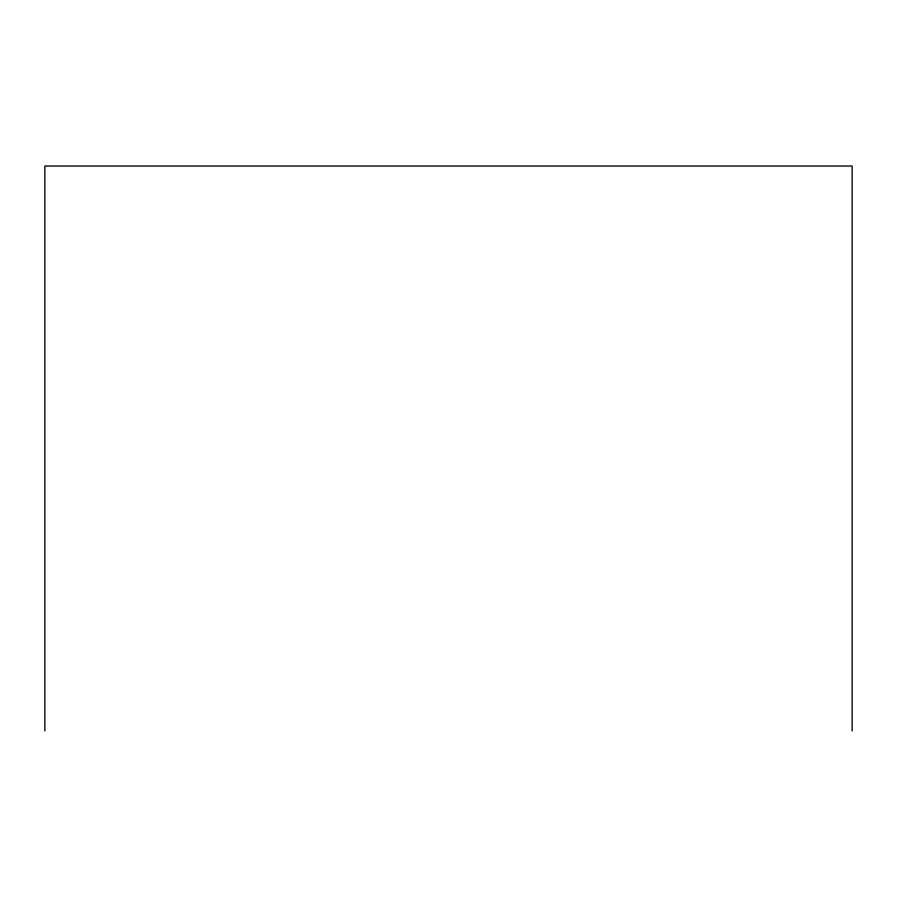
<?xml version="1.0" encoding="UTF-8"?>
<svg xmlns="http://www.w3.org/2000/svg" width="897" height="897" viewBox="0 0 897 897"><rect width="100%" height="100%" fill="white"/><g stroke="black" fill="none" stroke-linecap="round" stroke-linejoin="round"><path stroke-width="1.35" d="M852.15 730.977L852.15 166.023L44.85 166.023L44.85 730.977"/></g></svg>
